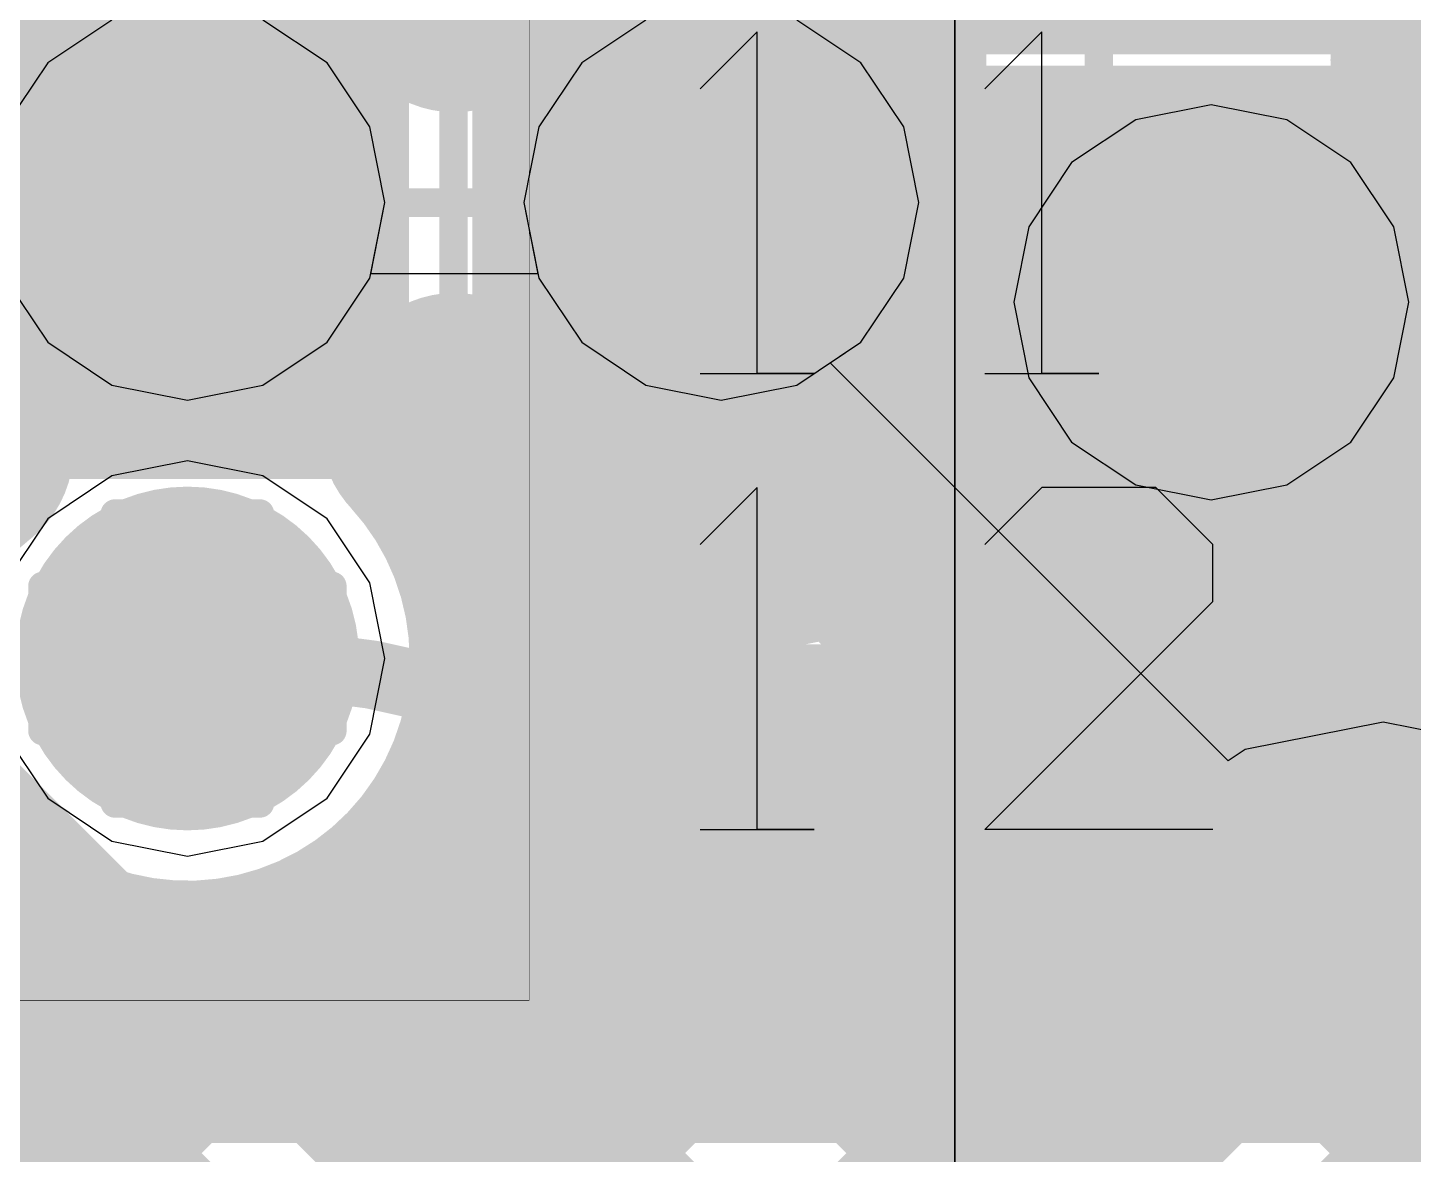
# Model space of a CAD drawing. Header units: millimetres. Extents: x 13 to 259, y -2 to 326.
# Drawn here: x 117.923 to 120.355, y 96.73 to 98.707 of the extents above; entities that cross this region are included whole.
import ezdxf

# ---------------------------------------------------------------- set-up
doc = ezdxf.new("R2010")
doc.units = ezdxf.units.MM
for name, color, linetype in [('BottomLayer', 5, 'Continuous'), ('BottomPaste', 16, 'Continuous'), ('BottomSolder', 6, 'Continuous'), ('ConnectLayer', 7, 'Continuous'), ('DrillDrawing', 1, 'Continuous'), ('Mechanical14', 56, 'Continuous'), ('Mechanical15', 56, 'Continuous'), ('Mechanical16', 56, 'Continuous'), ('MidLayer1', 16, 'Continuous'), ('MidLayer2', 76, 'Continuous'), ('MidLayer3', 90, 'Continuous'), ('MidLayer4', 156, 'Continuous'), ('MidLayer5', 130, 'Continuous'), ('MidLayer6', 216, 'Continuous'), ('MultiLayer', 9, 'Continuous'), ('TopLayer', 1, 'Continuous'), ('TopOverlay', 2, 'Continuous'), ('TopPaste', 8, 'Continuous'), ('TopSolder', 216, 'Continuous')]:
    doc.layers.add(name, color=color, linetype=linetype)

# ---------------------------------------------------------------- blocks, each defined once
blk = doc.blocks.new('CAPC1005X55N_B_17')
at = {"layer": 'BottomLayer'}
for points in [[(-0.7599984799999999, -0.30999938), (-0.13999972, -0.30999938), (-0.7599984799999999, 0.30999938), (-0.13999972, 0.30999938)], [(0.13999972, -0.30999938), (0.7599984799999999, -0.30999938), (0.13999972, 0.30999938), (0.7599984799999999, 0.30999938)]]:
    blk.add_solid(points, dxfattribs=at)
at = {"layer": 'BottomPaste'}
for points in [[(-0.7599984799999999, -0.30999938), (-0.13999972, -0.30999938), (-0.7599984799999999, 0.30999938), (-0.13999972, 0.30999938)], [(0.13999972, -0.30999938), (0.7599984799999999, -0.30999938), (0.13999972, 0.30999938), (0.7599984799999999, 0.30999938)]]:
    blk.add_solid(points, dxfattribs=at)
at = {"layer": 'BottomSolder'}
for points in [[(-0.8615984799999999, -0.41159938), (-0.03839972, -0.41159938), (-0.8615984799999999, 0.41159938), (-0.03839972, 0.41159938)], [(0.03839972, -0.41159938), (0.8615984799999999, -0.41159938), (0.03839972, 0.41159938), (0.8615984799999999, 0.41159938)]]:
    blk.add_solid(points, dxfattribs=at)
at = {"layer": 'Mechanical14', "const_width": 0.0999998}
for points in [[(0.5250510199999999, 0.27493214), (-0.52494942, 0.27493214)], [(-0.52494942, 0.27493214), (-0.52494942, -0.2750693)], [(0.5250510199999999, 0.27493214), (0.5250510199999999, -0.2750693)], [(0.5250510199999999, -0.2750693), (-0.52494942, -0.2750693)]]:
    blk.add_lwpolyline(points, dxfattribs=at)
at = {"layer": 'Mechanical14', "const_width": 0.0499999}
for points in [[(-0.5499480999999999, 0.27493214, 1), (-0.4999507399999999, 0.27493214, 1)], [(-0.5499480999999999, 0.27493214, 1), (-0.4999507399999999, 0.27493214, 1)], [(0.50005234, 0.27493214, 1), (0.5500497, 0.27493214, 1)], [(0.50005234, 0.27493214, 1), (0.5500497, 0.27493214, 1)], [(-0.5499480999999999, -0.2750693, 1), (-0.4999507399999999, -0.2750693, 1)], [(-0.5499480999999999, -0.2750693, 1), (-0.4999507399999999, -0.2750693, 1)], [(0.50005234, -0.2750693, 1), (0.5500497, -0.2750693, 1)], [(0.50005234, -0.2750693, 1), (0.5500497, -0.2750693, 1)]]:
    blk.add_lwpolyline(points, format="xyb", close=True, dxfattribs=at)
at = {"layer": 'Mechanical16', "const_width": 0.0499999}
for points in [[(0, 0.499999), (0, -0.499999)], [(0.9100007199999999, 0.4599990799999999), (-0.9100007199999999, 0.4599990799999999)], [(-0.9100007199999999, 0.4599990799999999), (-0.9100007199999999, -0.4599990799999999)], [(0.9100007199999999, 0.4599990799999999), (0.9100007199999999, -0.4599990799999999)], [(0.499999, 0), (-0.499999, 0)], [(0.9100007199999999, -0.4599990799999999), (-0.9100007199999999, -0.4599990799999999)]]:
    blk.add_lwpolyline(points, dxfattribs=at)
at = {"layer": 'Mechanical16', "const_width": 0.02499868}
for points in [[(-0.01249934, 0.499999, 1), (0.01249934, 0.499999, 1)], [(-0.92250006, 0.4599990799999999, 1), (-0.8975013799999999, 0.4599990799999999, 1)], [(-0.92250006, 0.4599990799999999, 1), (-0.8975013799999999, 0.4599990799999999, 1)], [(0.8975013799999999, 0.4599990799999999, 1), (0.92250006, 0.4599990799999999, 1)], [(0.8975013799999999, 0.4599990799999999, 1), (0.92250006, 0.4599990799999999, 1)], [(-0.5124983399999999, 0, 1), (-0.4874996599999999, 0, 1)], [(0.4874996599999999, 0, 1), (0.5124983399999999, 0, 1)], [(-0.92250006, -0.4599990799999999, 1), (-0.8975013799999999, -0.4599990799999999, 1)], [(-0.92250006, -0.4599990799999999, 1), (-0.8975013799999999, -0.4599990799999999, 1)], [(0.8975013799999999, -0.4599990799999999, 1), (0.92250006, -0.4599990799999999, 1)], [(0.8975013799999999, -0.4599990799999999, 1), (0.92250006, -0.4599990799999999, 1)], [(-0.01249934, -0.499999, 1), (0.01249934, -0.499999, 1)]]:
    blk.add_lwpolyline(points, format="xyb", close=True, dxfattribs=at)
blk = doc.blocks.new('RESC1005X40N_B_27')
at = {"layer": 'BottomLayer'}
for points in [[(-0.7599984799999999, 0.30999938), (-0.7599984799999999, -0.30999938), (-0.17999964, 0.30999938), (-0.17999964, -0.30999938)], [(0.17999964, 0.30999938), (0.17999964, -0.30999938), (0.7599984799999999, 0.30999938), (0.7599984799999999, -0.30999938)]]:
    blk.add_solid(points, dxfattribs=at)
at = {"layer": 'BottomPaste'}
for points in [[(-0.7599984799999999, 0.30999938), (-0.7599984799999999, -0.30999938), (-0.17999964, 0.30999938), (-0.17999964, -0.30999938)], [(0.17999964, 0.30999938), (0.17999964, -0.30999938), (0.7599984799999999, 0.30999938), (0.7599984799999999, -0.30999938)]]:
    blk.add_solid(points, dxfattribs=at)
at = {"layer": 'BottomSolder'}
for points in [[(-0.8615984799999999, 0.41159938), (-0.8615984799999999, -0.41159938), (-0.07839963999999999, 0.41159938), (-0.07839963999999999, -0.41159938)], [(0.07839963999999999, 0.41159938), (0.07839963999999999, -0.41159938), (0.8615984799999999, 0.41159938), (0.8615984799999999, -0.41159938)]]:
    blk.add_solid(points, dxfattribs=at)
at = {"layer": 'Mechanical14', "const_width": 0.0999998}
for points in [[(0.499999, 0.2499995), (-0.499999, 0.2499995)], [(-0.499999, 0.2499995), (-0.499999, -0.2499995)], [(0.499999, 0.2499995), (0.499999, -0.2499995)], [(0.499999, -0.2499995), (-0.499999, -0.2499995)]]:
    blk.add_lwpolyline(points, dxfattribs=at)
at = {"layer": 'Mechanical14', "const_width": 0.0499999}
for points in [[(-0.5249976799999999, 0.2499995, 1), (-0.47500032, 0.2499995, 1)], [(-0.5249976799999999, 0.2499995, 1), (-0.47500032, 0.2499995, 1)], [(0.47500032, 0.2499995, 1), (0.5249976799999999, 0.2499995, 1)], [(0.47500032, 0.2499995, 1), (0.5249976799999999, 0.2499995, 1)], [(-0.5249976799999999, -0.2499995, 1), (-0.47500032, -0.2499995, 1)], [(-0.5249976799999999, -0.2499995, 1), (-0.47500032, -0.2499995, 1)], [(0.47500032, -0.2499995, 1), (0.5249976799999999, -0.2499995, 1)], [(0.47500032, -0.2499995, 1), (0.5249976799999999, -0.2499995, 1)]]:
    blk.add_lwpolyline(points, format="xyb", close=True, dxfattribs=at)
at = {"layer": 'Mechanical16', "const_width": 0.0499999}
for points in [[(0, 0.499999), (0, -0.499999)], [(0.9100007199999999, 0.4599990799999999), (-0.9100007199999999, 0.4599990799999999)], [(-0.9100007199999999, 0.4599990799999999), (-0.9100007199999999, -0.4599990799999999)], [(0.9100007199999999, 0.4599990799999999), (0.9100007199999999, -0.4599990799999999)], [(0.499999, 0), (-0.499999, 0)], [(0.9100007199999999, -0.4599990799999999), (-0.9100007199999999, -0.4599990799999999)]]:
    blk.add_lwpolyline(points, dxfattribs=at)
at = {"layer": 'Mechanical16'}
for points, const_width in [([(-0.01249934, 0.499999, 1), (0.01249934, 0.499999, 1)], 0.02499868), ([(-0.92250006, 0.4599990799999999, 1), (-0.8975013799999999, 0.4599990799999999, 1)], 0.02499868), ([(-0.92250006, 0.4599990799999999, 1), (-0.8975013799999999, 0.4599990799999999, 1)], 0.02499868), ([(0.8975013799999999, 0.4599990799999999, 1), (0.92250006, 0.4599990799999999, 1)], 0.02499868), ([(0.8975013799999999, 0.4599990799999999, 1), (0.92250006, 0.4599990799999999, 1)], 0.02499868), ([(0.3499993, 0, 1), (-0.3499993, 0, 1)], 0.0499999), ([(-0.5124983399999999, 0, 1), (-0.4874996599999999, 0, 1)], 0.02499868), ([(-0.36249864, 0, 1), (-0.33749996, 0, 1)], 0.02499868), ([(0.33749996, 0, 1), (0.36249864, 0, 1)], 0.02499868), ([(0.4874996599999999, 0, 1), (0.5124983399999999, 0, 1)], 0.02499868), ([(-0.92250006, -0.4599990799999999, 1), (-0.8975013799999999, -0.4599990799999999, 1)], 0.02499868), ([(-0.92250006, -0.4599990799999999, 1), (-0.8975013799999999, -0.4599990799999999, 1)], 0.02499868), ([(0.8975013799999999, -0.4599990799999999, 1), (0.92250006, -0.4599990799999999, 1)], 0.02499868), ([(0.8975013799999999, -0.4599990799999999, 1), (0.92250006, -0.4599990799999999, 1)], 0.02499868), ([(-0.01249934, -0.499999, 1), (0.01249934, -0.499999, 1)], 0.02499868)]:
    blk.add_lwpolyline(points, format="xyb", close=True, dxfattribs=dict(at, const_width=const_width))
blk = doc.blocks.new('CAPC1005X55N_B_29')
at = {"layer": 'BottomLayer'}
for points in [[(-0.7599984799999999, -0.30999938), (-0.13999972, -0.30999938), (-0.7599984799999999, 0.30999938), (-0.13999972, 0.30999938)], [(0.13999972, -0.30999938), (0.7599984799999999, -0.30999938), (0.13999972, 0.30999938), (0.7599984799999999, 0.30999938)]]:
    blk.add_solid(points, dxfattribs=at)
at = {"layer": 'BottomPaste'}
for points in [[(-0.7599984799999999, -0.30999938), (-0.13999972, -0.30999938), (-0.7599984799999999, 0.30999938), (-0.13999972, 0.30999938)], [(0.13999972, -0.30999938), (0.7599984799999999, -0.30999938), (0.13999972, 0.30999938), (0.7599984799999999, 0.30999938)]]:
    blk.add_solid(points, dxfattribs=at)
at = {"layer": 'BottomSolder'}
for points in [[(-0.8615984799999999, -0.41159938), (-0.03839972, -0.41159938), (-0.8615984799999999, 0.41159938), (-0.03839972, 0.41159938)], [(0.03839972, -0.41159938), (0.8615984799999999, -0.41159938), (0.03839972, 0.41159938), (0.8615984799999999, 0.41159938)]]:
    blk.add_solid(points, dxfattribs=at)
at = {"layer": 'Mechanical14', "const_width": 0.0999998}
for points in [[(-0.52494942, 0.27493214), (-0.52494942, -0.2750693)], [(0.5250510199999999, 0.27493214), (-0.52494942, 0.27493214)], [(0.5250510199999999, 0.27493214), (0.5250510199999999, -0.2750693)], [(0.5250510199999999, -0.2750693), (-0.52494942, -0.2750693)]]:
    blk.add_lwpolyline(points, dxfattribs=at)
at = {"layer": 'Mechanical14', "const_width": 0.0499999}
for points in [[(-0.5499480999999999, 0.27493214, 1), (-0.4999507399999999, 0.27493214, 1)], [(-0.5499480999999999, 0.27493214, 1), (-0.4999507399999999, 0.27493214, 1)], [(0.50005234, 0.27493214, 1), (0.5500497, 0.27493214, 1)], [(0.50005234, 0.27493214, 1), (0.5500497, 0.27493214, 1)], [(-0.5499480999999999, -0.2750693, 1), (-0.4999507399999999, -0.2750693, 1)], [(-0.5499480999999999, -0.2750693, 1), (-0.4999507399999999, -0.2750693, 1)], [(0.50005234, -0.2750693, 1), (0.5500497, -0.2750693, 1)], [(0.50005234, -0.2750693, 1), (0.5500497, -0.2750693, 1)]]:
    blk.add_lwpolyline(points, format="xyb", close=True, dxfattribs=at)
at = {"layer": 'Mechanical16', "const_width": 0.0499999}
for points in [[(0, 0.499999), (0, -0.499999)], [(-0.9100007199999999, 0.4599990799999999), (-0.9100007199999999, -0.4599990799999999)], [(0.9100007199999999, 0.4599990799999999), (-0.9100007199999999, 0.4599990799999999)], [(0.9100007199999999, 0.4599990799999999), (0.9100007199999999, -0.4599990799999999)], [(0.499999, 0), (-0.499999, 0)], [(0.9100007199999999, -0.4599990799999999), (-0.9100007199999999, -0.4599990799999999)]]:
    blk.add_lwpolyline(points, dxfattribs=at)
at = {"layer": 'Mechanical16', "const_width": 0.02499868}
for points in [[(-0.01249934, 0.499999, 1), (0.01249934, 0.499999, 1)], [(-0.92250006, 0.4599990799999999, 1), (-0.8975013799999999, 0.4599990799999999, 1)], [(-0.92250006, 0.4599990799999999, 1), (-0.8975013799999999, 0.4599990799999999, 1)], [(0.8975013799999999, 0.4599990799999999, 1), (0.92250006, 0.4599990799999999, 1)], [(0.8975013799999999, 0.4599990799999999, 1), (0.92250006, 0.4599990799999999, 1)], [(-0.5124983399999999, 0, 1), (-0.4874996599999999, 0, 1)], [(0.4874996599999999, 0, 1), (0.5124983399999999, 0, 1)], [(-0.92250006, -0.4599990799999999, 1), (-0.8975013799999999, -0.4599990799999999, 1)], [(-0.92250006, -0.4599990799999999, 1), (-0.8975013799999999, -0.4599990799999999, 1)], [(0.8975013799999999, -0.4599990799999999, 1), (0.92250006, -0.4599990799999999, 1)], [(0.8975013799999999, -0.4599990799999999, 1), (0.92250006, -0.4599990799999999, 1)], [(-0.01249934, -0.499999, 1), (0.01249934, -0.499999, 1)]]:
    blk.add_lwpolyline(points, format="xyb", close=True, dxfattribs=at)
blk = doc.blocks.new('BGA144C80P12X12_1000X1000X170_150')
at = {"layer": 'Mechanical14'}
for p, q in [((4.20016432, 6.199705659999999), (4.100195, 6.099738879999999)), ((4.3001311, 6.199705659999999), (4.20016432, 6.199705659999999)), ((4.700000759999999, 5.799835999999999), (4.3001311, 6.199705659999999)), ((4.700000759999999, 6.199705659999999), (4.700000759999999, 5.799835999999999)), ((4.100195, 6.099738879999999), (4.100195, 5.89980278)), ((3.89999982, 5.799835999999999), (3.89999982, 5.999772099999999)), ((3.89999982, 5.999772099999999), (3.89999982, 5.89980278)), ((3.89999982, 5.89980278), (3.30019406, 5.89980278)), ((3.30019406, 5.89980278), (3.40016338, 5.799835999999999)), ((4.100195, 5.89980278), (4.20016432, 5.799835999999999)), ((3.89999982, 5.29999956), (3.89999982, 5.499935659999999)), ((3.89999982, 5.499935659999999), (3.89999982, 5.39996634)), ((4.700000759999999, 5.29999956), (4.700000759999999, 5.499935659999999)), ((4.700000759999999, 5.499935659999999), (4.700000759999999, 5.39996634)), ((3.89999982, 5.39996634), (3.30019406, 5.39996634)), ((3.30019406, 5.39996634), (3.40016338, 5.29999956)), ((4.700000759999999, 5.39996634), (4.100195, 5.39996634)), ((4.100195, 5.39996634), (4.20016432, 5.29999956))]:
    blk.add_line(p, q, dxfattribs=at)
at = {"layer": 'Mechanical14', "const_width": 0.0999998}
for points in [[(5.00000016, 5.00000016), (-5.00000016, 5.00000016)], [(5.00000016, -5.00000016), (5.00000016, 5.00000016)]]:
    blk.add_lwpolyline(points, dxfattribs=at)
at = {"layer": 'Mechanical14', "const_width": 0.0499999}
blk.add_lwpolyline([(4.97500148, 5.00000016, 1), (5.024998839999999, 5.00000016, 1)], format="xyb", close=True, dxfattribs=at)
blk.add_lwpolyline([(4.97500148, 5.00000016, 1), (5.024998839999999, 5.00000016, 1)], format="xyb", close=True, dxfattribs=at)
at = {"layer": 'Mechanical15', "const_width": 0.0499999}
blk.add_lwpolyline([(6.000000699999999, 6.000000699999999), (-6.000000699999999, 6.000000699999999)], dxfattribs=at)
at = {"layer": 'TopLayer', "const_width": 0.1999996}
for points in [[(3.50000062, 4.39999882, 1), (3.70000022, 4.39999882, 1)], [(4.29999902, 4.39999882, 1), (4.49999862, 4.39999882, 1)]]:
    blk.add_lwpolyline(points, format="xyb", close=True, dxfattribs=at)
at = {"layer": 'TopOverlay'}
for points, const_width in [([(5.00000016, 5.00000016), (-5.00000016, 5.00000016)], 0.1999996), ([(5.00000016, -5.00000016), (5.00000016, 5.00000016)], 0.1999996), ([(5.00000016, 5.00000016), (-5.00000016, 5.00000016)], 0.00100076), ([(5.00000016, -5.00000016), (5.00000016, 5.00000016)], 0.00100076)]:
    blk.add_lwpolyline(points, dxfattribs=dict(at, const_width=const_width))
for points, const_width in [([(4.950000259999999, 5.00000016, 1), (5.050000059999999, 5.00000016, 1)], 0.0999998), ([(4.950000259999999, 5.00000016, 1), (5.050000059999999, 5.00000016, 1)], 0.0999998), ([(4.99975124, 5.00000016, 1), (5.00024908, 5.00000016, 1)], 0.00050038), ([(4.99975124, 5.00000016, 1), (5.00024908, 5.00000016, 1)], 0.00050038)]:
    blk.add_lwpolyline(points, format="xyb", close=True, dxfattribs=dict(at, const_width=const_width))
at = {"layer": 'TopPaste', "const_width": 0.1999996}
for points in [[(3.50000062, 4.39999882, 1), (3.70000022, 4.39999882, 1)], [(4.29999902, 4.39999882, 1), (4.49999862, 4.39999882, 1)]]:
    blk.add_lwpolyline(points, format="xyb", close=True, dxfattribs=at)
at = {"layer": 'TopSolder', "const_width": 0.3015996}
for points in [[(3.44920062, 4.39999882, 1), (3.75080022, 4.39999882, 1)], [(4.24919902, 4.39999882, 1), (4.55079862, 4.39999882, 1)]]:
    blk.add_lwpolyline(points, format="xyb", close=True, dxfattribs=at)

msp = doc.modelspace()

# ---------------------------------------------------------------- linework, layer by layer
at = {"layer": 'BottomLayer', "const_width": 0.2499995}
for points in [[(118.0778436, 98.40001147999999, 1), (118.32784056, 98.40001147999999, 1)], [(119.01504264, 98.40001147999999, 1), (119.2650396, 98.40001147999999, 1)], [(119.87504854, 98.22501056, 1), (120.1250455, 98.22501056, 1)], [(118.0778436, 97.60001308, 1), (118.32784056, 97.60001308, 1)]]:
    msp.add_lwpolyline(points, format="xyb", close=True, dxfattribs=at)
at = {"layer": 'ConnectLayer'}
for p, q in [((119.55004538, 96.2000108), (119.55004538, 107.73500932)), ((118.07018042, 98.72028261999999), (117.95771684, 98.64513672)), ((118.07018042, 98.72028261999999), (117.95771684, 98.64513672)), ((118.44796732, 98.64513672), (118.33550374, 98.72028261999999)), ((118.44796732, 98.64513672), (118.33550374, 98.72028261999999)), ((118.44796732, 98.64513672), (118.33550374, 98.72028261999999)), ((119.00737946, 98.72028261999999), (118.89491588, 98.64513672)), ((119.00737946, 98.72028261999999), (118.89491588, 98.64513672)), ((119.00737946, 98.72028261999999), (118.89491588, 98.64513672)), ((119.38516636, 98.64513672), (119.27270278, 98.72028261999999)), ((119.38516636, 98.64513672), (119.27270278, 98.72028261999999)), ((119.38516636, 98.64513672), (119.27270278, 98.72028261999999)), ((117.95771684, 98.64513672), (117.88257094, 98.53267314)), ((117.95771684, 98.64513672), (117.88257094, 98.53267314)), ((118.52311322, 98.53267314), (118.44796732, 98.64513672)), ((118.52311322, 98.53267314), (118.44796732, 98.64513672)), ((118.52311322, 98.53267314), (118.44796732, 98.64513672)), ((118.89491588, 98.64513672), (118.81976998, 98.53267314)), ((118.89491588, 98.64513672), (118.81976998, 98.53267314)), ((118.89491588, 98.64513672), (118.81976998, 98.53267314)), ((119.46031226, 98.53267314), (119.38516636, 98.64513672)), ((119.46031226, 98.53267314), (119.38516636, 98.64513672)), ((119.46031226, 98.53267314), (119.38516636, 98.64513672)), ((120.00004702, 98.57166975999999), (119.86738536, 98.54528169999999)), ((120.00004702, 98.57166975999999), (119.86738536, 98.54528169999999)), ((120.00004702, 98.57166975999999), (119.86738536, 98.54528169999999)), ((120.13270868, 98.54528169999999), (120.00004702, 98.57166975999999)), ((120.13270868, 98.54528169999999), (120.00004702, 98.57166975999999)), ((120.13270868, 98.54528169999999), (120.00004702, 98.57166975999999)), ((118.54950128, 98.40001147999999), (118.52311322, 98.53267314)), ((118.54950128, 98.40001147999999), (118.52311322, 98.53267314)), ((118.54950128, 98.40001147999999), (118.52311322, 98.53267314)), ((118.81976998, 98.53267314), (118.79338192, 98.40001147999999)), ((118.81976998, 98.53267314), (118.79338192, 98.40001147999999)), ((118.81976998, 98.53267314), (118.79338192, 98.40001147999999)), ((119.48670032, 98.40001147999999), (119.46031226, 98.53267314)), ((119.48670032, 98.40001147999999), (119.46031226, 98.53267314)), ((119.48670032, 98.40001147999999), (119.46031226, 98.53267314)), ((119.86738536, 98.54528169999999), (119.75492178, 98.4701358)), ((119.86738536, 98.54528169999999), (119.75492178, 98.4701358)), ((119.86738536, 98.54528169999999), (119.75492178, 98.4701358)), ((120.24517226, 98.4701358), (120.13270868, 98.54528169999999)), ((120.24517226, 98.4701358), (120.13270868, 98.54528169999999)), ((120.24517226, 98.4701358), (120.13270868, 98.54528169999999)), ((119.75492178, 98.4701358), (119.67977588, 98.35767222)), ((119.75492178, 98.4701358), (119.67977588, 98.35767222)), ((119.75492178, 98.4701358), (119.67977588, 98.35767222)), ((120.32031816, 98.35767222), (120.24517226, 98.4701358)), ((120.32031816, 98.35767222), (120.24517226, 98.4701358)), ((120.32031816, 98.35767222), (120.24517226, 98.4701358)), ((118.52311322, 98.26734981999999), (118.54950128, 98.40001147999999)), ((118.52311322, 98.26734981999999), (118.54950128, 98.40001147999999)), ((118.52463722, 98.27501045999999), (118.54950128, 98.40001147999999)), ((118.79338192, 98.40001147999999), (118.81824598, 98.27501045999999)), ((118.79338192, 98.40001147999999), (118.81976998, 98.26734981999999)), ((118.79338192, 98.40001147999999), (118.81976998, 98.26734981999999)), ((119.46031226, 98.26734981999999), (119.48670032, 98.40001147999999)), ((119.46031226, 98.26734981999999), (119.48670032, 98.40001147999999)), ((119.46031226, 98.26734981999999), (119.48670032, 98.40001147999999)), ((119.67977588, 98.35767222), (119.65338782, 98.22501056)), ((119.67977588, 98.35767222), (119.65338782, 98.22501056)), ((119.67977588, 98.35767222), (119.65338782, 98.22501056)), ((120.34670622, 98.22501056), (120.32031816, 98.35767222)), ((120.34670622, 98.22501056), (120.32031816, 98.35767222)), ((120.34670622, 98.22501056), (120.32031816, 98.35767222)), ((117.88257094, 98.26734981999999), (117.95771684, 98.15488624)), ((117.88257094, 98.26734981999999), (117.95771684, 98.15488624)), ((118.44796732, 98.15488624), (118.52311322, 98.26734981999999)), ((118.44796732, 98.15488624), (118.52311322, 98.26734981999999)), ((118.81824598, 98.27501045999999), (118.52463722, 98.27501045999999)), ((118.81976998, 98.26734981999999), (118.89491588, 98.15488624)), ((118.81976998, 98.26734981999999), (118.89491588, 98.15488624)), ((119.38516636, 98.15488624), (119.46031226, 98.26734981999999)), ((119.38516636, 98.15488624), (119.46031226, 98.26734981999999)), ((119.38516636, 98.15488624), (119.46031226, 98.26734981999999)), ((119.65338782, 98.22501056), (119.67977588, 98.09234889999999)), ((119.65338782, 98.22501056), (119.67977588, 98.09234889999999)), ((119.65338782, 98.22501056), (119.67977588, 98.09234889999999)), ((120.32031816, 98.09234889999999), (120.34670622, 98.22501056)), ((120.32031816, 98.09234889999999), (120.34670622, 98.22501056)), ((120.32031816, 98.09234889999999), (120.34670622, 98.22501056)), ((117.95771684, 98.15488624), (118.07018042, 98.07974034)), ((117.95771684, 98.15488624), (118.07018042, 98.07974034)), ((118.33550374, 98.07974034), (118.44796732, 98.15488624)), ((118.33550374, 98.07974034), (118.44796732, 98.15488624)), ((118.89491588, 98.15488624), (119.00737946, 98.07974034)), ((118.89491588, 98.15488624), (119.00737946, 98.07974034)), ((119.27270278, 98.07974034), (119.38516636, 98.15488624)), ((119.27270278, 98.07974034), (119.38516636, 98.15488624)), ((119.3312193, 98.11883855999999), (119.38516636, 98.15488624)), ((120.0297574, 97.42030045999999), (119.3312193, 98.11883855999999)), ((119.67977588, 98.09234889999999), (119.75492178, 97.97988532)), ((119.67977588, 98.09234889999999), (119.75492178, 97.97988532)), ((119.67977588, 98.09234889999999), (119.75492178, 97.97988532)), ((120.24517226, 97.97988532), (120.32031816, 98.09234889999999)), ((120.24517226, 97.97988532), (120.32031816, 98.09234889999999)), ((120.24517226, 97.97988532), (120.32031816, 98.09234889999999)), ((118.07018042, 98.07974034), (118.20284208, 98.05335228)), ((118.07018042, 98.07974034), (118.20284208, 98.05335228)), ((118.20284208, 98.05335228), (118.33550374, 98.07974034)), ((118.20284208, 98.05335228), (118.33550374, 98.07974034)), ((119.00737946, 98.07974034), (119.14004112, 98.05335228)), ((119.00737946, 98.07974034), (119.14004112, 98.05335228)), ((119.14004112, 98.05335228), (119.27270278, 98.07974034)), ((119.14004112, 98.05335228), (119.27270278, 98.07974034)), ((119.75492178, 97.97988532), (119.86738536, 97.90473942)), ((119.75492178, 97.97988532), (119.86738536, 97.90473942)), ((119.75492178, 97.97988532), (119.86738536, 97.90473942)), ((120.13270868, 97.90473942), (120.24517226, 97.97988532)), ((120.13270868, 97.90473942), (120.24517226, 97.97988532)), ((120.13270868, 97.90473942), (120.24517226, 97.97988532)), ((118.20284208, 97.94667227999999), (118.07018042, 97.92028422)), ((118.20284208, 97.94667227999999), (118.07018042, 97.92028422)), ((118.33550374, 97.92028422), (118.20284208, 97.94667227999999)), ((118.33550374, 97.92028422), (118.20284208, 97.94667227999999)), ((118.07018042, 97.92028422), (117.95771684, 97.84513832)), ((118.07018042, 97.92028422), (117.95771684, 97.84513832)), ((118.44796732, 97.84513832), (118.33550374, 97.92028422)), ((118.44796732, 97.84513832), (118.33550374, 97.92028422)), ((119.86738536, 97.90473942), (120.00004702, 97.87835136)), ((119.86738536, 97.90473942), (120.00004702, 97.87835136)), ((119.86738536, 97.90473942), (120.00004702, 97.87835136)), ((120.00004702, 97.87835136), (120.13270868, 97.90473942)), ((120.00004702, 97.87835136), (120.13270868, 97.90473942)), ((120.00004702, 97.87835136), (120.13270868, 97.90473942)), ((117.95771684, 97.84513832), (117.88257094, 97.73267474)), ((117.95771684, 97.84513832), (117.88257094, 97.73267474)), ((118.52311322, 97.73267474), (118.44796732, 97.84513832)), ((118.52311322, 97.73267474), (118.44796732, 97.84513832)), ((118.54950128, 97.60001308), (118.52311322, 97.73267474)), ((118.54950128, 97.60001308), (118.52311322, 97.73267474)), ((118.52311322, 97.46735141999999), (118.54950128, 97.60001308)), ((118.52311322, 97.46735141999999), (118.54950128, 97.60001308)), ((120.30173552, 97.48851215999998), (120.05982846, 97.44039439999999)), ((120.54364258, 97.44039439999999), (120.30173552, 97.48851215999998)), ((117.88257094, 97.46735141999999), (117.95771684, 97.35488783999999)), ((117.88257094, 97.46735141999999), (117.95771684, 97.35488783999999)), ((118.44796732, 97.35488783999999), (118.52311322, 97.46735141999999)), ((118.44796732, 97.35488783999999), (118.52311322, 97.46735141999999)), ((120.05982846, 97.44039439999999), (120.0297574, 97.42030045999999)), ((117.95771684, 97.35488783999999), (118.07018042, 97.27974194)), ((117.95771684, 97.35488783999999), (118.07018042, 97.27974194)), ((118.33550374, 97.27974194), (118.44796732, 97.35488783999999)), ((118.33550374, 97.27974194), (118.44796732, 97.35488783999999)), ((118.07018042, 97.27974194), (118.20284208, 97.25335388)), ((118.07018042, 97.27974194), (118.20284208, 97.25335388)), ((118.20284208, 97.25335388), (118.33550374, 97.27974194)), ((118.20284208, 97.25335388), (118.33550374, 97.27974194))]:
    msp.add_line(p, q, dxfattribs=at)
at = {"layer": 'ConnectLayer', "const_width": 0.3999992}
for points in [[(120.53518184, 98.47346319999998), (133.31543822, 111.25371958)], [(120.53518184, 98.47346319999998), (133.31543822, 111.25371958)], [(102.1604891, 79.25024282), (131.78877122, 108.87852494)], [(102.1604891, 79.25024282), (131.78877122, 108.87852494)], [(102.17165494, 78.41288102), (131.64688936, 107.88811544)], [(102.17165494, 78.41288102), (131.64688936, 107.88811544)], [(119.73375342, 95.97500998), (125.47004878, 101.71130534)], [(120.53518184, 98.47346319999998), (121.1369053, 99.07518666)], [(116.38324958, 98.29405537999999), (125.4106585, 89.26664645999999)], [(116.38324958, 98.29405537999999), (125.4106585, 89.26664645999999)], [(119.36733556, 97.85555232), (125.1444919, 92.07839598)], [(119.36733556, 97.85555232), (125.1444919, 92.07839598)], [(118.79247768, 97.57928668), (119.03299536, 97.81980435999999)], [(118.79247768, 97.57928668), (119.03299536, 97.81980435999999)], [(119.62504396, 97.76951997999998), (119.6250465, 95.97500998)], [(120.33321882, 97.73808494), (121.40074018, 96.67056357999999)], [(120.33328486, 97.73813066), (121.40077574, 96.67063978)], [(120.33328486, 97.73813066), (121.40077574, 96.67063978)], [(119.6250465, 96.7148307), (120.61735846, 97.70714265999999)], [(117.63443072, 95.57271208), (119.75159438, 97.68987573999999)], [(117.63443072, 95.57271208), (119.75159438, 97.68987573999999)], [(119.62504396, 97.5633558), (119.75157406, 97.6898859)], [(118.7928409, 97.60001308), (118.89826106, 97.60001308)], [(118.89826106, 97.60001308), (118.95560156, 97.54267257999999)], [(119.62504396, 97.59773215999999), (121.24776614, 95.97500998)], [(118.79255896, 97.58180128), (145.13870388, 71.23565636)], [(118.79255896, 97.58180128), (145.13870388, 71.23565636)], [(118.79255896, 97.58180128), (119.13434898, 97.24001126)], [(119.23894618, 97.42501216), (120.57705882, 97.42501216)], [(119.3017299, 97.24001126), (119.4867308, 97.42501216)], [(119.79787572, 97.42501216), (119.98287662, 97.24001126)], [(120.15025754, 97.24001126), (120.33525844, 97.42501216)], [(120.39205792, 97.24001126), (120.57705882, 97.42501216)], [(116.93694418, 97.24001126), (117.73540588, 97.24001126)], [(118.67027828, 97.24001126), (120.39205792, 97.24001126)], [(118.45785808, 97.06797451999999), (137.42178256, 78.10405004)], [(118.45785808, 97.06797451999999), (137.42178256, 78.10405004)], [(117.07617428, 95.86298328), (118.22356848, 97.01037748)], [(117.07617428, 95.86298328), (118.22356848, 97.01037748)], [(119.6250465, 96.74920198), (120.3992385, 95.97500998)]]:
    msp.add_lwpolyline(points, dxfattribs=at)
for points in [[(118.7928409, 99.20001242, -0.1884326685178641), (118.63654454, 98.80001068)], [(118.7928409, 99.20001242, -0.1884326685178641), (118.63654454, 98.80001068)], [(120.5900433, 99.0750114, -0.2038271159505751), (120.40928166, 98.65001098)], [(120.5900433, 99.0750114, -0.2038271159505751), (120.40928166, 98.65001098)], [(120.5900433, 99.0750114, -0.2038271159505751), (120.40928166, 98.65001098)], [(118.6714416, 98.75849946, -0.3756305536079771), (119.43296408, 98.9121593)], [(118.6714416, 98.75849946, -0.3756305536079771), (119.43296408, 98.9121593)], [(120.40928166, 98.65001098, -0.2038286721410085), (120.59004584, 98.22501056)], [(120.40928166, 98.65001098, -0.2038286721410085), (120.59004584, 98.22501056)], [(120.40928166, 98.65001098, -0.2038286721410085), (120.59004584, 98.22501056)], [(120.59004584, 98.22501056, -0.7642410404495232), (119.4914044, 97.92604494)], [(120.59004584, 98.22501056, -0.7642410404495232), (119.4914044, 97.92604494)], [(121.49004404, 98.22501056, -0.6982835705416501), (120.45004612, 97.84343652)], [(119.49140186, 97.92604494, -0.4097914846587039), (118.6714416, 98.0415235)], [(119.49140186, 97.92604494, -0.4097914846587039), (118.6714416, 98.0415235)], [(117.6843087, 97.8814781, -0.06200112195106108), (117.76913708, 98.00001227999999)], [(117.6843087, 97.8814781, -0.06200112195106108), (117.76913708, 98.00001227999999)], [(118.63654708, 98.00001227999999, -0.188431910457638), (118.7928409, 97.60001308)], [(118.63654708, 98.00001227999999, -0.188431910457638), (118.7928409, 97.60001308)], [(117.80284288, 97.96630648, -0.06200112195106097), (117.6843087, 97.8814781)], [(117.80284288, 97.96630648, -0.06200112195106097), (117.6843087, 97.8814781)], [(118.7928409, 97.60001308, -1.285637896891569), (117.6843087, 97.8814781)], [(118.7928409, 97.60001308, -1.285637896891569), (117.6843087, 97.8814781)], [(120.45004612, 97.84343652, -0.4099680693677386), (119.62504396, 97.76951997999998)], [(117.73540588, 97.24001126, -0.1655582090284363), (117.61284326, 97.60001308)], [(118.7928409, 97.60001308, -0.1655582090284363), (118.67027828, 97.24001126)], [(119.23894618, 97.42501216, -0.1993743491830854), (118.95560156, 97.54267257999999)], [(119.23894618, 97.42501216, -0.198912367379658), (118.95610448, 97.54216965999998)]]:
    msp.add_lwpolyline(points, format="xyb", dxfattribs=at)
at = {"layer": 'ConnectLayer', "const_width": 0.1999996}
for points in [[(118.53654474, 98.80001068, 1), (118.73654434, 98.80001068, 1)], [(118.53654474, 98.80001068, 1), (118.73654434, 98.80001068, 1)], [(118.5714418, 98.75849946, 1), (118.7714414, 98.75849946, 1)], [(118.5714418, 98.75849946, 1), (118.7714414, 98.75849946, 1)], [(120.30928186, 98.65001098, 1), (120.50928146, 98.65001098, 1)], [(120.30928186, 98.65001098, 1), (120.50928146, 98.65001098, 1)], [(120.30928186, 98.65001098, 1), (120.50928146, 98.65001098, 1)], [(120.30928186, 98.65001098, 1), (120.50928146, 98.65001098, 1)], [(120.30928186, 98.65001098, 1), (120.50928146, 98.65001098, 1)], [(120.30928186, 98.65001098, 1), (120.50928146, 98.65001098, 1)], [(120.43518204, 98.47346319999998, 1), (120.63518164, 98.47346319999998, 1)], [(120.43518204, 98.47346319999998, 1), (120.63518164, 98.47346319999998, 1)], [(120.43518204, 98.47346319999998, 1), (120.63518164, 98.47346319999998, 1)], [(118.5714418, 98.0415235, 1), (118.7714414, 98.0415235, 1)], [(118.5714418, 98.0415235, 1), (118.7714414, 98.0415235, 1)], [(117.66913728, 98.00001227999999, 1), (117.86913688, 98.00001227999999, 1)], [(117.66913728, 98.00001227999999, 1), (117.86913688, 98.00001227999999, 1)], [(118.53654728, 98.00001227999999, 1), (118.73654688, 98.00001227999999, 1)], [(118.53654728, 98.00001227999999, 1), (118.73654688, 98.00001227999999, 1)], [(117.70284308, 97.96630648, 1), (117.90284268, 97.96630648, 1)], [(117.70284308, 97.96630648, 1), (117.90284268, 97.96630648, 1)], [(119.39140206, 97.92604494, 1), (119.59140166, 97.92604494, 1)], [(119.39140206, 97.92604494, 1), (119.59140166, 97.92604494, 1)], [(119.3914046, 97.92604494, 1), (119.5914042, 97.92604494, 1)], [(119.3914046, 97.92604494, 1), (119.5914042, 97.92604494, 1)], [(119.26733576, 97.85555232, 1), (119.46733536, 97.85555232, 1)], [(119.26733576, 97.85555232, 1), (119.46733536, 97.85555232, 1)], [(120.35004632, 97.84343652, 1), (120.55004592, 97.84343652, 1)], [(120.35004632, 97.84343652, 1), (120.55004592, 97.84343652, 1)], [(118.93299556, 97.81980435999999, 1), (119.13299516, 97.81980435999999, 1)], [(118.93299556, 97.81980435999999, 1), (119.13299516, 97.81980435999999, 1)], [(119.52504416, 97.76951997999998, 1), (119.72504376, 97.76951997999998, 1)], [(119.52504416, 97.76951997999998, 1), (119.72504376, 97.76951997999998, 1)], [(120.23321902, 97.73808494, 1), (120.43321862, 97.73808494, 1)], [(120.23328506, 97.73813066, 1), (120.43328466, 97.73813066, 1)], [(120.23328506, 97.73813066, 1), (120.43328466, 97.73813066, 1)], [(119.65157426, 97.6898859, 1), (119.85157386, 97.6898859, 1)], [(119.65159458, 97.68987573999999, 1), (119.85159418, 97.68987573999999, 1)], [(119.65159458, 97.68987573999999, 1), (119.85159418, 97.68987573999999, 1)], [(118.6928411, 97.60001308, 1), (118.8928407, 97.60001308, 1)], [(118.6928411, 97.60001308, 1), (118.8928407, 97.60001308, 1)], [(118.6928411, 97.60001308, 1), (118.8928407, 97.60001308, 1)], [(118.6928411, 97.60001308, 1), (118.8928407, 97.60001308, 1)], [(118.6928411, 97.60001308, 1), (118.8928407, 97.60001308, 1)], [(118.6928411, 97.60001308, 1), (118.8928407, 97.60001308, 1)], [(118.79826126, 97.60001308, 1), (118.99826086, 97.60001308, 1)], [(118.79826126, 97.60001308, 1), (118.99826086, 97.60001308, 1)], [(119.52504416, 97.59773215999999, 1), (119.72504376, 97.59773215999999, 1)], [(118.69247788, 97.57928668, 1), (118.89247748, 97.57928668, 1)], [(118.69247788, 97.57928668, 1), (118.89247748, 97.57928668, 1)], [(118.69255916, 97.58180128, 1), (118.89255876, 97.58180128, 1)], [(118.69255916, 97.58180128, 1), (118.89255876, 97.58180128, 1)], [(118.69255916, 97.58180128, 1), (118.89255876, 97.58180128, 1)], [(119.52504416, 97.5633558, 1), (119.72504376, 97.5633558, 1)], [(118.85560176, 97.54267257999999, 1), (119.05560136, 97.54267257999999, 1)], [(118.85560176, 97.54267257999999, 1), (119.05560136, 97.54267257999999, 1)], [(118.85610468, 97.54216965999998, 1), (119.05610428, 97.54216965999998, 1)], [(119.13894638, 97.42501216, 1), (119.33894598, 97.42501216, 1)], [(119.13894638, 97.42501216, 1), (119.33894598, 97.42501216, 1)], [(119.13894638, 97.42501216, 1), (119.33894598, 97.42501216, 1)], [(119.386731, 97.42501216, 1), (119.5867306, 97.42501216, 1)], [(119.69787592, 97.42501216, 1), (119.89787552, 97.42501216, 1)], [(120.23525864, 97.42501216, 1), (120.43525824, 97.42501216, 1)], [(117.63540608, 97.24001126, 1), (117.83540568, 97.24001126, 1)], [(117.63540608, 97.24001126, 1), (117.83540568, 97.24001126, 1)], [(118.57027848, 97.24001126, 1), (118.77027808, 97.24001126, 1)], [(118.57027848, 97.24001126, 1), (118.77027808, 97.24001126, 1)], [(119.03434918, 97.24001126, 1), (119.23434878, 97.24001126, 1)], [(119.2017301, 97.24001126, 1), (119.4017297, 97.24001126, 1)], [(119.88287682, 97.24001126, 1), (120.08287642, 97.24001126, 1)], [(120.05025774, 97.24001126, 1), (120.25025734, 97.24001126, 1)], [(120.29205812, 97.24001126, 1), (120.49205772, 97.24001126, 1)], [(120.29205812, 97.24001126, 1), (120.49205772, 97.24001126, 1)], [(118.35785828, 97.06797451999999, 1), (118.55785788, 97.06797451999999, 1)], [(118.35785828, 97.06797451999999, 1), (118.55785788, 97.06797451999999, 1)], [(118.12356868, 97.01037748, 1), (118.32356828, 97.01037748, 1)], [(118.12356868, 97.01037748, 1), (118.32356828, 97.01037748, 1)], [(119.5250467, 96.74920198, 1), (119.7250463, 96.74920198, 1)], [(119.5250467, 96.7148307, 1), (119.7250463, 96.7148307, 1)]]:
    msp.add_lwpolyline(points, format="xyb", close=True, dxfattribs=at)
at = {"layer": 'DrillDrawing', "const_width": 0.0508}
for points in [[(118.07584208, 98.52701148), (118.07584208, 98.65401148)], [(118.07584208, 98.65401148), (118.32984208, 98.65401148)], [(118.32984208, 98.52701148), (118.32984208, 98.65401148)], [(119.01304112, 98.52701148), (119.01304112, 98.65401148)], [(119.01304112, 98.65401148), (119.26704112, 98.65401148)], [(119.26704112, 98.52701148), (119.26704112, 98.65401148)], [(117.94884208, 98.27301148), (117.94884208, 98.52701148)], [(117.94884208, 98.52701148), (118.07584208, 98.52701148)], [(118.32984208, 98.52701148), (118.45684208, 98.52701148)], [(118.45684208, 98.27301148), (118.45684208, 98.52701148)], [(118.88604112, 98.27301148), (118.88604112, 98.52701148)], [(118.88604112, 98.52701148), (119.01304112, 98.52701148)], [(119.26704112, 98.52701148), (119.39404112, 98.52701148)], [(119.39404112, 98.27301148), (119.39404112, 98.52701148)], [(119.87304702, 98.35201056), (119.87304702, 98.47901055999999)], [(119.87304702, 98.47901055999999), (120.12704702, 98.47901055999999)], [(120.12704702, 98.35201056), (120.12704702, 98.47901055999999)], [(119.74604702, 98.09801056), (119.74604702, 98.35201056)], [(119.74604702, 98.35201056), (119.87304702, 98.35201056)], [(120.12704702, 98.35201056), (120.25404702, 98.35201056)], [(120.25404702, 98.09801056), (120.25404702, 98.35201056)], [(117.94884208, 98.27301148), (118.07584208, 98.27301148)], [(118.07584208, 98.14601148), (118.07584208, 98.27301148)], [(118.32984208, 98.27301148), (118.45684208, 98.27301148)], [(118.32984208, 98.14601148), (118.32984208, 98.27301148)], [(118.88604112, 98.27301148), (119.01304112, 98.27301148)], [(119.01304112, 98.14601148), (119.01304112, 98.27301148)], [(119.26704112, 98.27301148), (119.39404112, 98.27301148)], [(119.26704112, 98.14601148), (119.26704112, 98.27301148)], [(118.07584208, 98.14601148), (118.32984208, 98.14601148)], [(119.01304112, 98.14601148), (119.26704112, 98.14601148)], [(119.74604702, 98.09801056), (119.87304702, 98.09801056)], [(119.87304702, 97.97101056), (119.87304702, 98.09801056)], [(120.12704702, 98.09801056), (120.25404702, 98.09801056)], [(120.12704702, 97.97101056), (120.12704702, 98.09801056)], [(119.87304702, 97.97101056), (120.12704702, 97.97101056)], [(118.07584208, 97.72701307999999), (118.07584208, 97.85401307999999)], [(118.07584208, 97.85401307999999), (118.32984208, 97.85401307999999)], [(118.32984208, 97.72701307999999), (118.32984208, 97.85401307999999)], [(117.94884208, 97.47301308), (117.94884208, 97.72701307999999)], [(117.94884208, 97.72701307999999), (118.07584208, 97.72701307999999)], [(118.32984208, 97.72701307999999), (118.45684208, 97.72701307999999)], [(118.45684208, 97.47301308), (118.45684208, 97.72701307999999)], [(117.94884208, 97.47301308), (118.07584208, 97.47301308)], [(118.07584208, 97.34601307999999), (118.07584208, 97.47301308)], [(118.32984208, 97.47301308), (118.45684208, 97.47301308)], [(118.32984208, 97.34601307999999), (118.32984208, 97.47301308)], [(118.07584208, 97.34601307999999), (118.32984208, 97.34601307999999)]]:
    msp.add_lwpolyline(points, dxfattribs=at)
at = {"layer": 'DrillDrawing', "const_width": 0.0254}
for points in [[(118.06314208, 98.65401148, 1), (118.08854208, 98.65401148, 1)], [(118.06314208, 98.65401148, 1), (118.08854208, 98.65401148, 1)], [(118.31714208, 98.65401148, 1), (118.34254208, 98.65401148, 1)], [(118.31714208, 98.65401148, 1), (118.34254208, 98.65401148, 1)], [(119.00034112, 98.65401148, 1), (119.02574112, 98.65401148, 1)], [(119.00034112, 98.65401148, 1), (119.02574112, 98.65401148, 1)], [(119.25434112, 98.65401148, 1), (119.27974112, 98.65401148, 1)], [(119.25434112, 98.65401148, 1), (119.27974112, 98.65401148, 1)], [(117.93614208, 98.52701148, 1), (117.96154208, 98.52701148, 1)], [(117.93614208, 98.52701148, 1), (117.96154208, 98.52701148, 1)], [(118.06314208, 98.52701148, 1), (118.08854208, 98.52701148, 1)], [(118.06314208, 98.52701148, 1), (118.08854208, 98.52701148, 1)], [(118.31714208, 98.52701148, 1), (118.34254208, 98.52701148, 1)], [(118.31714208, 98.52701148, 1), (118.34254208, 98.52701148, 1)], [(118.44414208, 98.52701148, 1), (118.46954208, 98.52701148, 1)], [(118.44414208, 98.52701148, 1), (118.46954208, 98.52701148, 1)], [(118.87334112, 98.52701148, 1), (118.89874112, 98.52701148, 1)], [(118.87334112, 98.52701148, 1), (118.89874112, 98.52701148, 1)], [(119.00034112, 98.52701148, 1), (119.02574112, 98.52701148, 1)], [(119.00034112, 98.52701148, 1), (119.02574112, 98.52701148, 1)], [(119.25434112, 98.52701148, 1), (119.27974112, 98.52701148, 1)], [(119.25434112, 98.52701148, 1), (119.27974112, 98.52701148, 1)], [(119.38134112, 98.52701148, 1), (119.40674112, 98.52701148, 1)], [(119.38134112, 98.52701148, 1), (119.40674112, 98.52701148, 1)], [(119.86034702, 98.47901055999999, 1), (119.88574702, 98.47901055999999, 1)], [(119.86034702, 98.47901055999999, 1), (119.88574702, 98.47901055999999, 1)], [(120.11434702, 98.47901055999999, 1), (120.13974702, 98.47901055999999, 1)], [(120.11434702, 98.47901055999999, 1), (120.13974702, 98.47901055999999, 1)], [(119.73334702, 98.35201056, 1), (119.75874702, 98.35201056, 1)], [(119.73334702, 98.35201056, 1), (119.75874702, 98.35201056, 1)], [(119.86034702, 98.35201056, 1), (119.88574702, 98.35201056, 1)], [(119.86034702, 98.35201056, 1), (119.88574702, 98.35201056, 1)], [(120.11434702, 98.35201056, 1), (120.13974702, 98.35201056, 1)], [(120.11434702, 98.35201056, 1), (120.13974702, 98.35201056, 1)], [(120.24134702, 98.35201056, 1), (120.26674702, 98.35201056, 1)], [(120.24134702, 98.35201056, 1), (120.26674702, 98.35201056, 1)], [(117.93614208, 98.27301148, 1), (117.96154208, 98.27301148, 1)], [(117.93614208, 98.27301148, 1), (117.96154208, 98.27301148, 1)], [(118.06314208, 98.27301148, 1), (118.08854208, 98.27301148, 1)], [(118.06314208, 98.27301148, 1), (118.08854208, 98.27301148, 1)], [(118.31714208, 98.27301148, 1), (118.34254208, 98.27301148, 1)], [(118.31714208, 98.27301148, 1), (118.34254208, 98.27301148, 1)], [(118.44414208, 98.27301148, 1), (118.46954208, 98.27301148, 1)], [(118.44414208, 98.27301148, 1), (118.46954208, 98.27301148, 1)], [(118.87334112, 98.27301148, 1), (118.89874112, 98.27301148, 1)], [(118.87334112, 98.27301148, 1), (118.89874112, 98.27301148, 1)], [(119.00034112, 98.27301148, 1), (119.02574112, 98.27301148, 1)], [(119.00034112, 98.27301148, 1), (119.02574112, 98.27301148, 1)], [(119.25434112, 98.27301148, 1), (119.27974112, 98.27301148, 1)], [(119.25434112, 98.27301148, 1), (119.27974112, 98.27301148, 1)], [(119.38134112, 98.27301148, 1), (119.40674112, 98.27301148, 1)], [(119.38134112, 98.27301148, 1), (119.40674112, 98.27301148, 1)], [(118.06314208, 98.14601148, 1), (118.08854208, 98.14601148, 1)], [(118.06314208, 98.14601148, 1), (118.08854208, 98.14601148, 1)], [(118.31714208, 98.14601148, 1), (118.34254208, 98.14601148, 1)], [(118.31714208, 98.14601148, 1), (118.34254208, 98.14601148, 1)], [(119.00034112, 98.14601148, 1), (119.02574112, 98.14601148, 1)], [(119.00034112, 98.14601148, 1), (119.02574112, 98.14601148, 1)], [(119.25434112, 98.14601148, 1), (119.27974112, 98.14601148, 1)], [(119.25434112, 98.14601148, 1), (119.27974112, 98.14601148, 1)], [(119.73334702, 98.09801056, 1), (119.75874702, 98.09801056, 1)], [(119.73334702, 98.09801056, 1), (119.75874702, 98.09801056, 1)], [(119.86034702, 98.09801056, 1), (119.88574702, 98.09801056, 1)], [(119.86034702, 98.09801056, 1), (119.88574702, 98.09801056, 1)], [(120.11434702, 98.09801056, 1), (120.13974702, 98.09801056, 1)], [(120.11434702, 98.09801056, 1), (120.13974702, 98.09801056, 1)], [(120.24134702, 98.09801056, 1), (120.26674702, 98.09801056, 1)], [(120.24134702, 98.09801056, 1), (120.26674702, 98.09801056, 1)], [(119.86034702, 97.97101056, 1), (119.88574702, 97.97101056, 1)], [(119.86034702, 97.97101056, 1), (119.88574702, 97.97101056, 1)], [(120.11434702, 97.97101056, 1), (120.13974702, 97.97101056, 1)], [(120.11434702, 97.97101056, 1), (120.13974702, 97.97101056, 1)], [(118.06314208, 97.85401307999999, 1), (118.08854208, 97.85401307999999, 1)], [(118.06314208, 97.85401307999999, 1), (118.08854208, 97.85401307999999, 1)], [(118.31714208, 97.85401307999999, 1), (118.34254208, 97.85401307999999, 1)], [(118.31714208, 97.85401307999999, 1), (118.34254208, 97.85401307999999, 1)], [(117.93614208, 97.72701307999999, 1), (117.96154208, 97.72701307999999, 1)], [(117.93614208, 97.72701307999999, 1), (117.96154208, 97.72701307999999, 1)], [(118.06314208, 97.72701307999999, 1), (118.08854208, 97.72701307999999, 1)], [(118.06314208, 97.72701307999999, 1), (118.08854208, 97.72701307999999, 1)], [(118.31714208, 97.72701307999999, 1), (118.34254208, 97.72701307999999, 1)], [(118.31714208, 97.72701307999999, 1), (118.34254208, 97.72701307999999, 1)], [(118.44414208, 97.72701307999999, 1), (118.46954208, 97.72701307999999, 1)], [(118.44414208, 97.72701307999999, 1), (118.46954208, 97.72701307999999, 1)], [(117.93614208, 97.47301308, 1), (117.96154208, 97.47301308, 1)], [(117.93614208, 97.47301308, 1), (117.96154208, 97.47301308, 1)], [(118.06314208, 97.47301308, 1), (118.08854208, 97.47301308, 1)], [(118.06314208, 97.47301308, 1), (118.08854208, 97.47301308, 1)], [(118.31714208, 97.47301308, 1), (118.34254208, 97.47301308, 1)], [(118.31714208, 97.47301308, 1), (118.34254208, 97.47301308, 1)], [(118.44414208, 97.47301308, 1), (118.46954208, 97.47301308, 1)], [(118.44414208, 97.47301308, 1), (118.46954208, 97.47301308, 1)], [(118.06314208, 97.34601307999999, 1), (118.08854208, 97.34601307999999, 1)], [(118.06314208, 97.34601307999999, 1), (118.08854208, 97.34601307999999, 1)], [(118.31714208, 97.34601307999999, 1), (118.34254208, 97.34601307999999, 1)], [(118.31714208, 97.34601307999999, 1), (118.34254208, 97.34601307999999, 1)]]:
    msp.add_lwpolyline(points, format="xyb", close=True, dxfattribs=at)
at = {"layer": 'MidLayer1', "const_width": 0.1999996}
for points in [[(118.10284228, 98.40001147999999, 1), (118.30284188, 98.40001147999999, 1)], [(119.04004132, 98.40001147999999, 1), (119.24004092, 98.40001147999999, 1)], [(119.90004722, 98.22501056, 1), (120.10004682, 98.22501056, 1)], [(118.10284228, 97.60001308, 1), (118.30284188, 97.60001308, 1)]]:
    msp.add_lwpolyline(points, format="xyb", close=True, dxfattribs=at)
at = {"layer": 'MidLayer2'}
for points, const_width in [([(118.10284228, 98.40001147999999, 1), (118.30284188, 98.40001147999999, 1)], 0.1999996), ([(119.04004132, 98.40001147999999, 1), (119.24004092, 98.40001147999999, 1)], 0.1999996), ([(119.90004722, 98.22501056, 1), (120.10004682, 98.22501056, 1)], 0.1999996), ([(118.10284228, 97.60001308, 1), (118.30284188, 97.60001308, 1)], 0.1999996), ([(118.17284214, 97.60001308, 1), (118.23284202, 97.60001308, 1)], 0.05999988), ([(119.49107166, 97.05398419999999, 1), (119.55107154, 97.05398419999999, 1)], 0.05999988), ([(119.49107166, 97.05398419999999, 1), (119.55107154, 97.05398419999999, 1)], 0.05999988)]:
    msp.add_lwpolyline(points, format="xyb", close=True, dxfattribs=dict(at, const_width=const_width))
at = {"layer": 'MidLayer2', "const_width": 0.11999976}
msp.add_lwpolyline([(118.20284208, 97.60001308, -0.198912367379658), (119.5210716, 97.05398419999999)], format="xyb", dxfattribs=at)
at = {"layer": 'MidLayer2'}
for points, const_width in [([(117.80284288, 97.43433649999999), (121.6514585, 93.58572088)], 0.1199896), ([(117.58462894, 97.20001896), (121.51891622, 93.26573167999999)], 0.1199896), ([(119.5210716, 97.05398419999999), (120.5588394, 96.01621639999999)], 0.11999976)]:
    msp.add_lwpolyline(points, dxfattribs=dict(at, const_width=const_width))
at = {"layer": 'MidLayer3'}
for points, const_width in [([(118.10284228, 98.40001147999999, 1), (118.30284188, 98.40001147999999, 1)], 0.1999996), ([(119.04004132, 98.40001147999999, 1), (119.24004092, 98.40001147999999, 1)], 0.1999996), ([(118.15284218, 98.40001147999999, 1), (118.25284198, 98.40001147999999, 1)], 0.0999998), ([(119.09004122, 98.40001147999999, 1), (119.19004102, 98.40001147999999, 1)], 0.0999998), ([(119.72092642, 98.40001147999999, 1), (119.82092622, 98.40001147999999, 1)], 0.0999998), ([(119.72092642, 98.40001147999999, 1), (119.82092622, 98.40001147999999, 1)], 0.0999998), ([(119.90004722, 98.22501056, 1), (120.10004682, 98.22501056, 1)], 0.1999996), ([(119.89592734, 98.22501056, 1), (119.99592714, 98.22501056, 1)], 0.0999998), ([(119.89592734, 98.22501056, 1), (119.99592714, 98.22501056, 1)], 0.0999998), ([(119.95004712, 98.22501056, 1), (120.05004692, 98.22501056, 1)], 0.0999998), ([(119.03394532, 98.00001227999999, 1), (119.0939452, 98.00001227999999, 1)], 0.05999988), ([(119.03394532, 98.00001227999999, 1), (119.0939452, 98.00001227999999, 1)], 0.05999988), ([(119.20894624, 97.82501136, 1), (119.26894612, 97.82501136, 1)], 0.05999988), ([(119.20894624, 97.82501136, 1), (119.26894612, 97.82501136, 1)], 0.05999988), ([(118.10284228, 97.60001308, 1), (118.30284188, 97.60001308, 1)], 0.1999996)]:
    msp.add_lwpolyline(points, format="xyb", close=True, dxfattribs=dict(at, const_width=const_width))
for points, const_width in [([(117.40284368, 98.40001147999999), (118.20284208, 98.40001147999999)], 0.1999996), ([(119.14004112, 98.40001147999999), (119.77092632, 98.40001147999999)], 0.1999996), ([(119.77092632, 98.40001147999999), (119.94592724, 98.22501056)], 0.1999996), ([(119.94592724, 98.22501056), (120.00004702, 98.22501056)], 0.1999996), ([(117.23715948, 98.00001227999999), (119.06394526, 98.00001227999999)], 0.11999976), ([(119.06394526, 98.00001227999999), (119.23894618, 97.82501136)], 0.11999976), ([(119.23894618, 97.82501136), (121.17504594, 97.82501136)], 0.11999976), ([(116.7650446, 96.82501335999999), (120.5639575, 96.82501335999999)], 0.1499997)]:
    msp.add_lwpolyline(points, dxfattribs=dict(at, const_width=const_width))
at = {"layer": 'MidLayer4'}
for points, const_width in [([(118.10284228, 98.40001147999999, 1), (118.30284188, 98.40001147999999, 1)], 0.1999996), ([(119.04004132, 98.40001147999999, 1), (119.24004092, 98.40001147999999, 1)], 0.1999996), ([(119.90004722, 98.22501056, 1), (120.10004682, 98.22501056, 1)], 0.1999996), ([(120.45338622, 97.72500901999999, 1), (120.65338582, 97.72500901999999, 1)], 0.1999996), ([(118.10284228, 97.60001308, 1), (118.30284188, 97.60001308, 1)], 0.1999996), ([(120.15860398, 96.96951141999999, 1), (120.21859878, 96.96951141999999, 1)], 0.05999479999999999), ([(120.15860398, 96.96951141999999, 1), (120.21859878, 96.96951141999999, 1)], 0.05999479999999999), ([(118.33449536, 96.8646272, 1), (118.39449016, 96.8646272, 1)], 0.05999479999999999), ([(118.33449536, 96.8646272, 1), (118.39449016, 96.8646272, 1)], 0.05999479999999999)]:
    msp.add_lwpolyline(points, format="xyb", close=True, dxfattribs=dict(at, const_width=const_width))
for points, const_width in [([(120.55338602, 97.72500901999999), (120.60004836, 97.72500901999999)], 0.3999992), ([(117.80284796, 97.426272), (118.36449276, 96.8646272)], 0.1199896), ([(119.22410496, 96.005015), (120.18860138, 96.96951141999999)], 0.1199896), ([(118.36449276, 96.8646272), (119.22410496, 96.005015)], 0.1199896)]:
    msp.add_lwpolyline(points, dxfattribs=dict(at, const_width=const_width))
at = {"layer": 'MidLayer4', "const_width": 0.1199896}
msp.add_lwpolyline([(120.18860138, 96.96951141999999, -0.4142135623730951), (120.41486966, 96.96951141999999)], format="xyb", dxfattribs=at)
at = {"layer": 'MidLayer5', "const_width": 0.1999996}
for points in [[(118.10284228, 98.40001147999999, 1), (118.30284188, 98.40001147999999, 1)], [(119.04004132, 98.40001147999999, 1), (119.24004092, 98.40001147999999, 1)], [(119.90004722, 98.22501056, 1), (120.10004682, 98.22501056, 1)], [(118.10284228, 97.60001308, 1), (118.30284188, 97.60001308, 1)]]:
    msp.add_lwpolyline(points, format="xyb", close=True, dxfattribs=at)
at = {"layer": 'MidLayer6', "const_width": 0.1999996}
for points in [[(118.10284228, 98.40001147999999, 1), (118.30284188, 98.40001147999999, 1)], [(119.04004132, 98.40001147999999, 1), (119.24004092, 98.40001147999999, 1)], [(119.90004722, 98.22501056, 1), (120.10004682, 98.22501056, 1)], [(118.10284228, 97.60001308, 1), (118.30284188, 97.60001308, 1)]]:
    msp.add_lwpolyline(points, format="xyb", close=True, dxfattribs=at)
at = {"layer": 'MultiLayer', "const_width": 0.2499995}
for points in [[(118.0778436, 98.40001147999999, 1), (118.32784056, 98.40001147999999, 1)], [(119.01504264, 98.40001147999999, 1), (119.2650396, 98.40001147999999, 1)], [(119.87504854, 98.22501056, 1), (120.1250455, 98.22501056, 1)], [(118.0778436, 97.60001308, 1), (118.32784056, 97.60001308, 1)]]:
    msp.add_lwpolyline(points, format="xyb", close=True, dxfattribs=at)
at = {"layer": 'TopLayer', "const_width": 0.2499995}
for points in [[(118.0778436, 98.40001147999999, 1), (118.32784056, 98.40001147999999, 1)], [(119.01504264, 98.40001147999999, 1), (119.2650396, 98.40001147999999, 1)], [(119.87504854, 98.22501056, 1), (120.1250455, 98.22501056, 1)], [(118.0778436, 97.60001308, 1), (118.32784056, 97.60001308, 1)]]:
    msp.add_lwpolyline(points, format="xyb", close=True, dxfattribs=at)
at = {"layer": 'TopSolder'}
msp.add_line((119.55004538, 107.73500932), (119.55004538, 96.2000108), dxfattribs=at)

# ---------------------------------------------------------------- block references
for name, p, rotation in [('BGA144C80P12X12_1000X1000X170_150', (113.80284326, 102.0000119), 270), ('CAPC1005X55N_B_17', (120.45004358, 99.0750114), 180), ('RESC1005X40N_B_27', (118.67004206, 98.40001147999999), 180), ('CAPC1005X55N_B_29', (120.45004612, 98.22501056), 180)]:
    msp.add_blockref(name, p, dxfattribs=dict(rotation=rotation))

doc.saveas('drawing.dxf')
